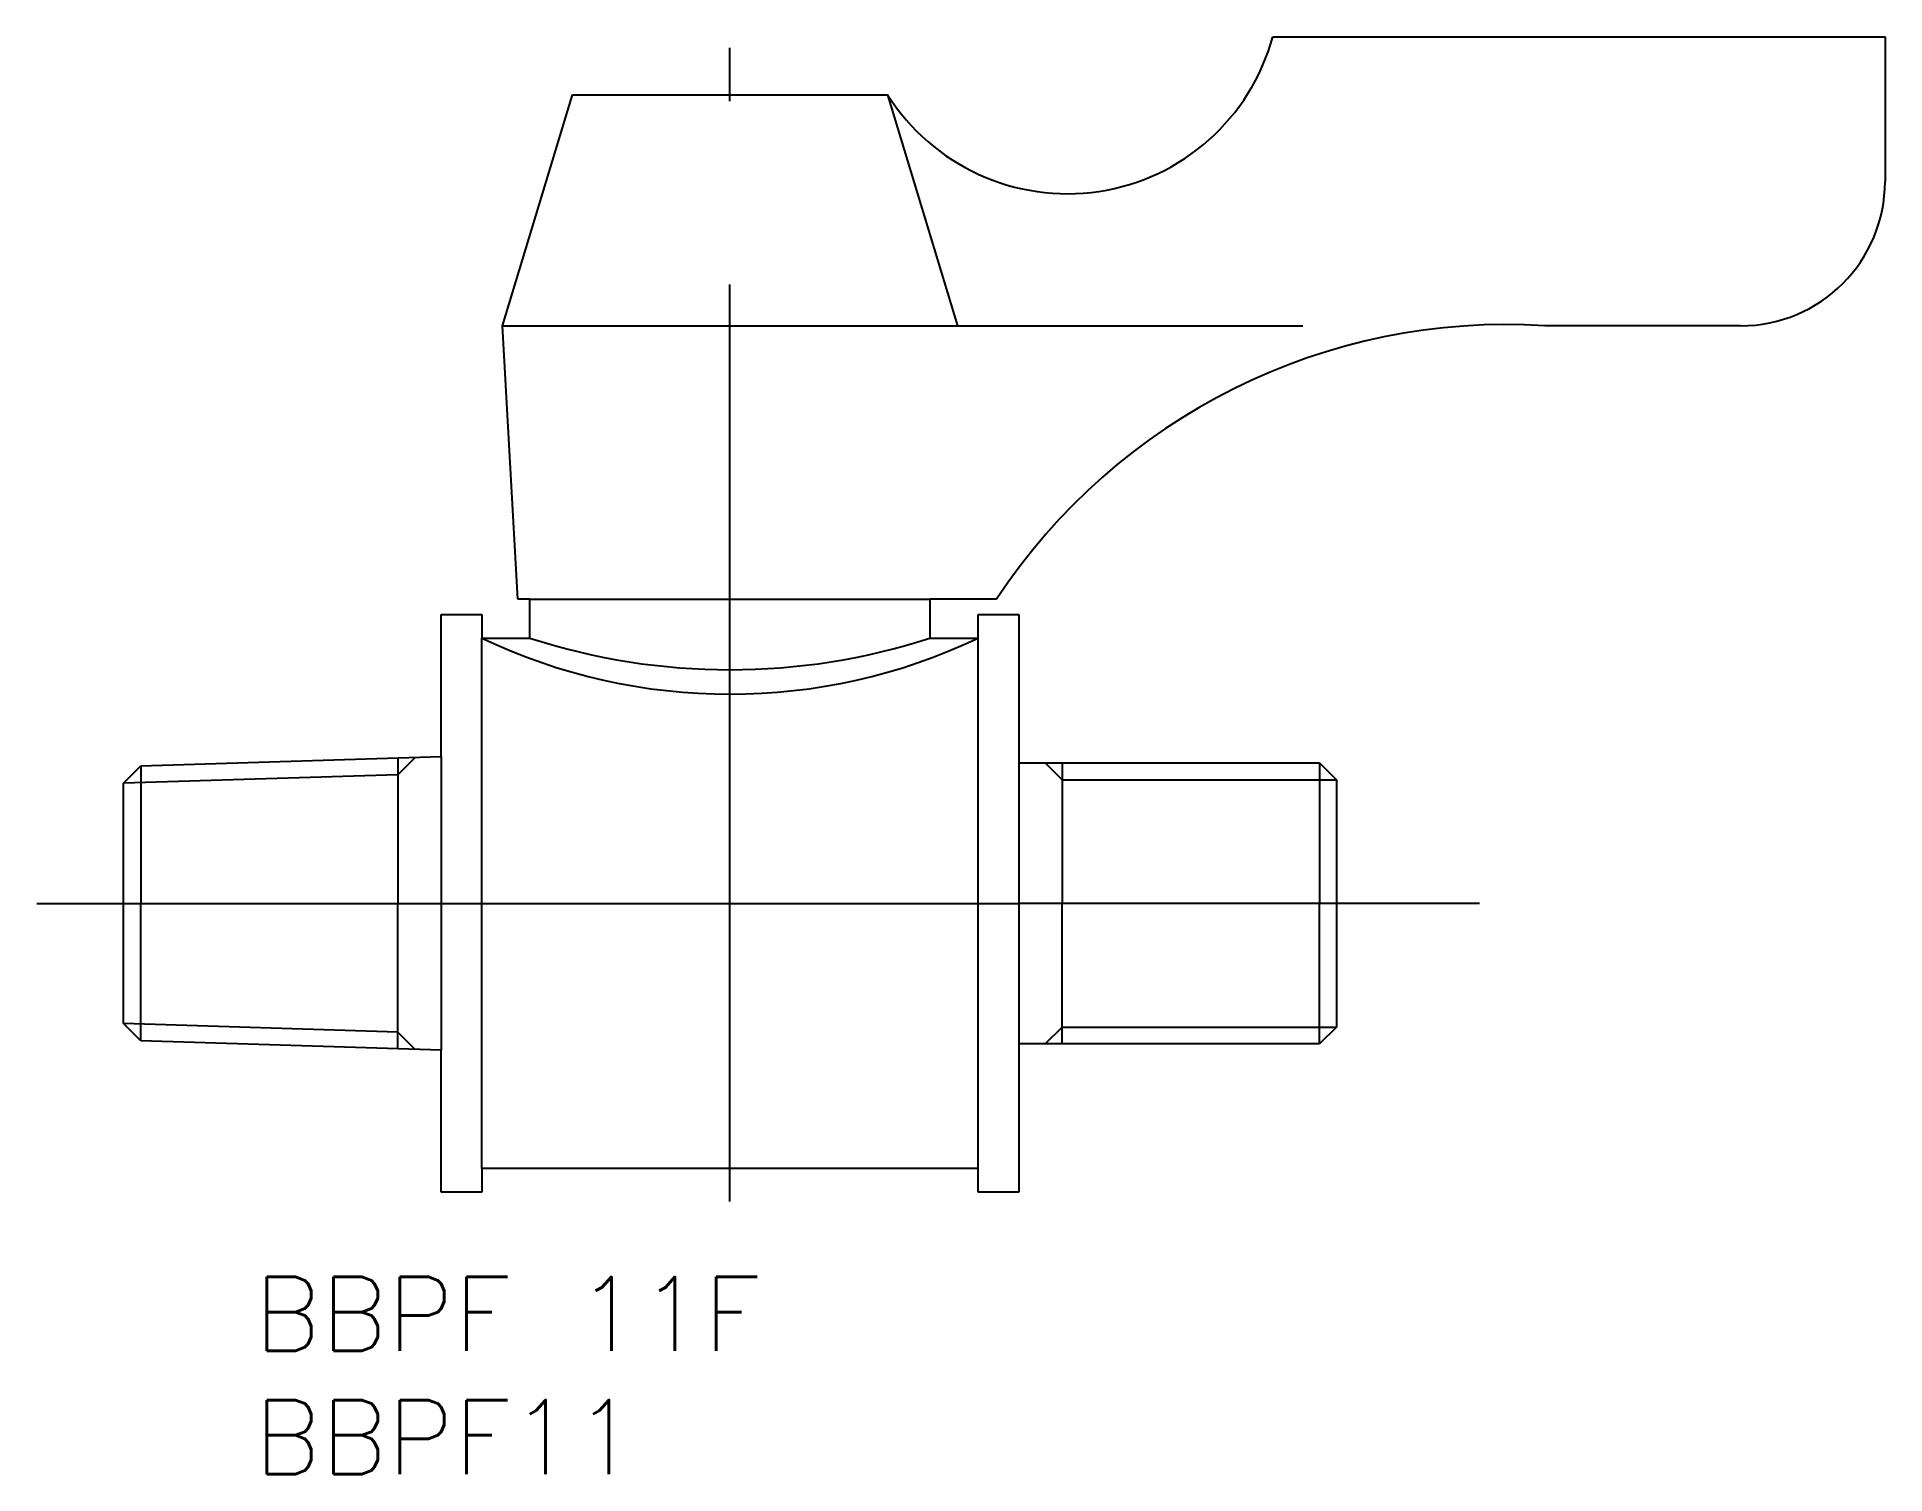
# Model space of a CAD drawing. Extents: x -34 to 30, y -19.8 to 30.
import ezdxf

# ---------------------------------------------------------------- set-up
doc = ezdxf.new("R2010")
doc.units = 0
doc.linetypes.add('CENTER', pattern=[50.8, 31.75, -6.35, 6.35, -6.35])
doc.layers.get('0').update_dxf_attribs({"linetype": 'CONTINUOUS'})
doc.layers.add('CENTER', color=1, linetype='CENTER')
doc.styles.get("Standard").update_dxf_attribs({"font": 'txt.shx'})

msp = doc.modelspace()

# ---------------------------------------------------------------- linework, layer by layer
at = {"color": 7, "linetype": 'CONTINUOUS'}
for p, q in [((8.795, 30), (30, 30)), ((30, 30), (30, 25)), ((-17.878, 20), (-15.455, 28)), ((-15.455, 28), (-4.545, 28)), ((-4.545, 28), (-2.122, 20)), ((-17.35, 10.537), (-17.878, 20)), ((-17.878, 20), (9.835, 20)), ((25, 20), (18.219, 20)), ((-16.926, 10.537), (-17.35, 10.537)), ((-16.926, 9.184), (-16.926, 10.537)), ((-16.926, 10.537), (-3.074, 10.537)), ((-3.074, 10.537), (-3.074, 9.184)), ((-0.769, 10.537), (-3.074, 10.537)), ((-20, 10), (-18.59, 10)), ((-20, 5.084), (-20, 10)), ((-18.59, 10), (-18.59, 9.184)), ((-1.41, 10), (0, 10)), ((-1.41, 9.184), (-1.41, 10)), ((0, 10), (0, 4.864)), ((-18.59, 9.184), (-16.926, 9.184)), ((-18.59, -9.184), (-18.59, 9.184)), ((-3.074, 9.184), (-1.41, 9.184)), ((-1.41, -9.184), (-1.41, 9.184)), ((-31, 4.159), (-30.4, 4.759)), ((-30.4, 4.759), (-20, 5.084)), ((-30.4, 4.759), (-30.4, 0)), ((-21.5, 5.037), (-21.5, 0)), ((-20, 5.084), (-20, -5.084)), ((0, 4.864), (10.419, 4.864)), ((0, 4.864), (0, -4.864)), ((1.5, 4.864), (1.5, 0)), ((10.419, 4.864), (11, 4.283)), ((10.419, 4.864), (10.419, 0)), ((-31, -4.159), (-31, 4.159)), ((11, 4.283), (11, -4.283)), ((1.5, -4.864), (1.5, 0)), ((10.419, -4.864), (10.419, 0)), ((-30.4, -4.759), (-30.4, 0)), ((-21.5, -5.037), (-21.5, 0)), ((-30.4, -4.759), (-31, -4.159)), ((11, -4.283), (10.419, -4.864)), ((-20, -5.084), (-30.4, -4.759)), ((-20, -10), (-20, -5.084)), ((0, -4.864), (0, -10)), ((10.419, -4.864), (0, -4.864)), ((-1.41, -9.184), (-18.59, -9.184)), ((-18.59, -9.184), (-18.59, -10)), ((-1.41, -10), (-1.41, -9.184)), ((-18.59, -10), (-20, -10)), ((0, -10), (-1.41, -10))]:
    msp.add_line(p, q, dxfattribs=at)
at = {"color": 3, "linetype": 'CONTINUOUS'}
for p, q in [((-20.9, 5.056), (-21.5, 4.456)), ((0.919, 4.864), (1.5, 4.283)), ((-21.5, 4.456), (-31, 4.159)), ((1.5, 4.283), (11, 4.283)), ((-21.5, -4.456), (-31, -4.159)), ((-20.9, -5.056), (-21.5, -4.456)), ((0.919, -4.864), (1.5, -4.283)), ((1.5, -4.283), (11, -4.283))]:
    msp.add_line(p, q, dxfattribs=at)
at = {"color": 7, "linetype": 'CONTINUOUS'}
for centre, radius, start, end in [((1.684, 31.946), 7.373, 212.35309, 344.69997), ((25, 25), 5, 270, 0), ((16.886, -1.108), 21.15, 86.38739, 146.5912), ((-10, 27.241), 19.996, 244.55883, 295.44117), ((-10, 30.551), 22.461, 252.03912, 287.96088)]:
    msp.add_arc(centre, radius, start, end, dxfattribs=at)
at = {"layer": 'CENTER', "color": 1, "linetype": 'CENTER'}
for p, q in [((-10, -10.326), (-10, 29.619)), ((-34, 0), (-20, 0)), ((-20, 0), (0, 0)), ((15.951, 0), (0, 0))]:
    msp.add_line(p, q, dxfattribs=at)

# ---------------------------------------------------------------- texts
for s, p in [('BBPF 11F', (-26.478, -15.493)), ('BBPF11', (-26.478, -19.759))]:
    msp.add_text(s, height=2.5597).set_placement(p)

doc.saveas('drawing.dxf')
